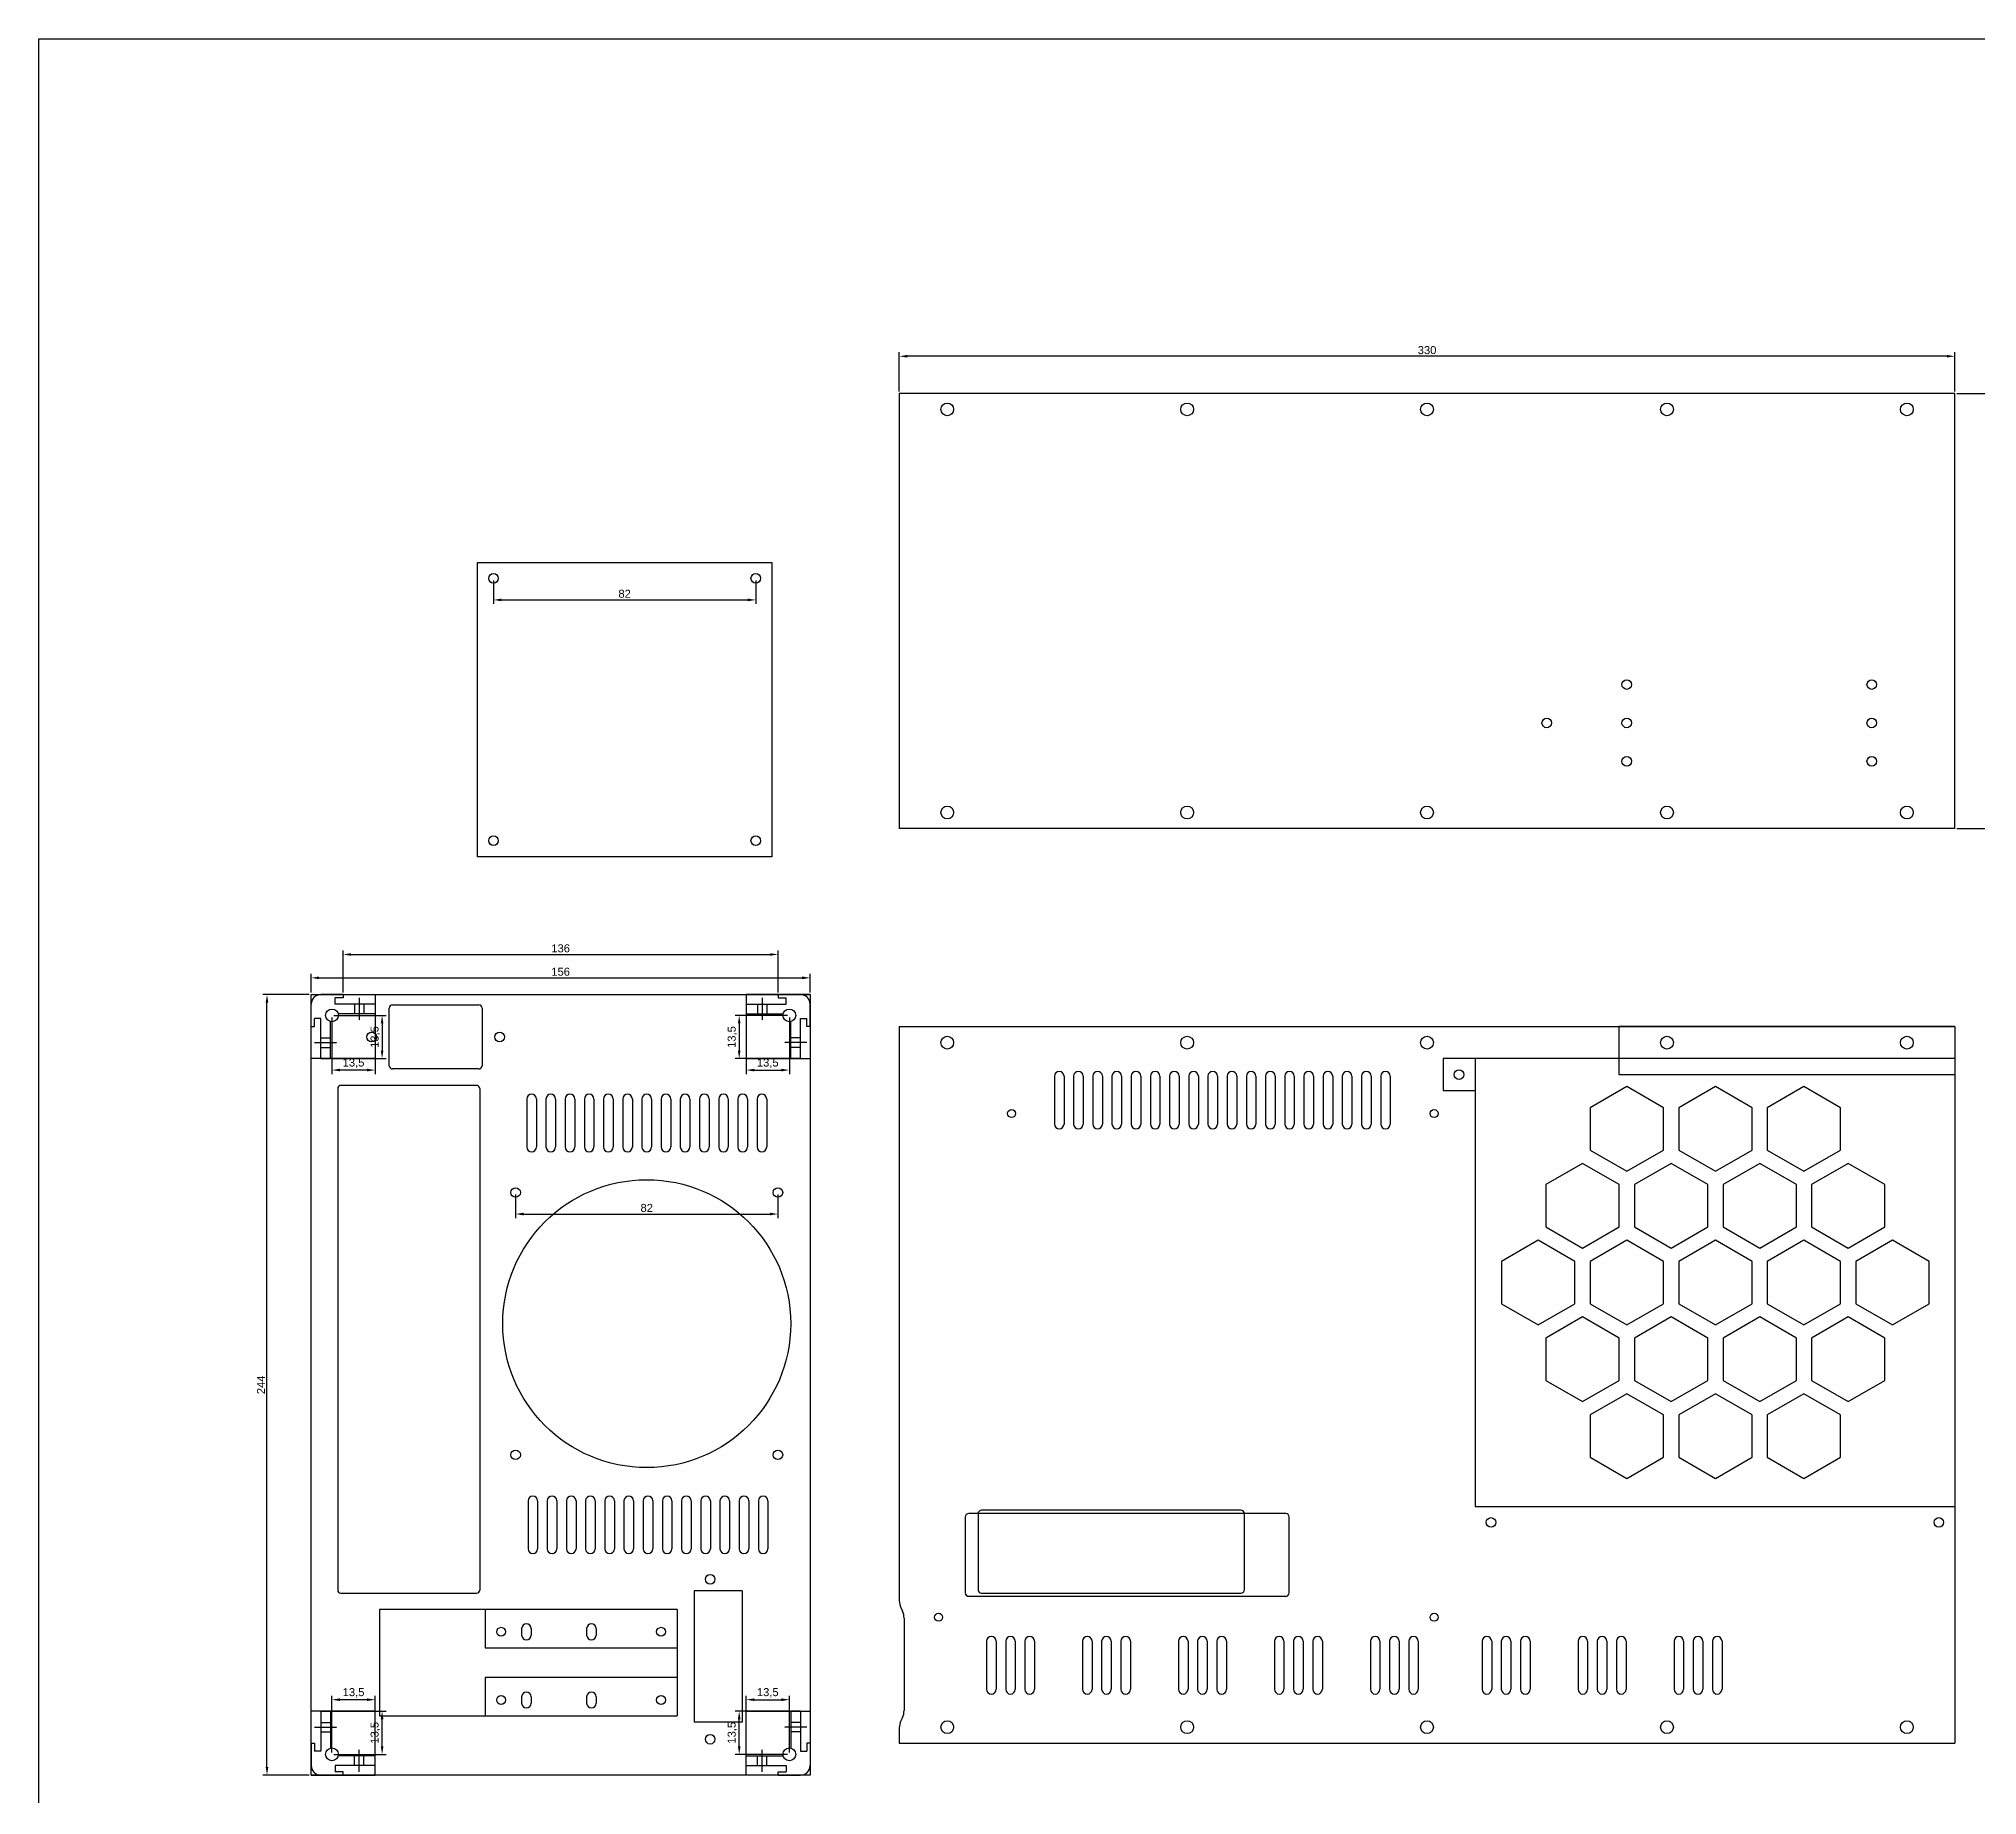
# Model space of a CAD drawing. Header units: millimetres. Extents: x 2208 to 3468, y 425 to 2580.
# Drawn here: x 2208 to 2814, y 2031 to 2580 of the extents above; entities that cross this region are included whole.
import ezdxf

# ---------------------------------------------------------------- set-up
doc = ezdxf.new("R2010")
doc.units = ezdxf.units.MM
doc.linetypes.add('DASH', pattern=[0.35, 0.25, -0.1])
doc.styles.get("Standard").update_dxf_attribs({"font": 'arial.ttf'})
doc.dimstyles.new('ISO-25', dxfattribs={"dimtxt": 2.5, "dimasz": 2.5, "dimexe": 1.25, "dimexo": 0.625, "dimtad": 1, "dimtxsty": 'Standard', "dimcen": 2.5, "dimadec": 0, "dimazin": 0, "dimtfac": 1, "dimtmove": 0, "dimatfit": 3, "dimfxl": 1, "dimarcsym": 0})

# ---------------------------------------------------------------- blocks, each defined once
blk = doc.blocks.new('*D93')
at = {"color": 0, "lineweight": -2, "transparency": 16777216}
for p, q in [((2292.5, 2281.59), (2278.07, 2281.59)), ((2279.32, 2040.09), (2279.32, 2279.09)), ((2292.5, 2037.59), (2278.07, 2037.59))]:
    blk.add_line(p, q, dxfattribs=at)
at = {"color": 0, "transparency": 16777216}
for points in [[(2278.91, 2279.09), (2279.74, 2279.09), (2279.32, 2281.59)], [(2278.91, 2040.09), (2279.74, 2040.09), (2279.32, 2037.59)]]:
    blk.add_solid(points, dxfattribs=at)
at = {"layer": 'Defpoints', "color": 0, "transparency": 16777216}
for p in [(2279.32, 2281.59), (2293.13, 2281.59), (2293.13, 2037.59)]:
    blk.add_point(p, dxfattribs=at)
at = {"color": 0, "transparency": 16777216, "insert": (2277.44, 2159.59), "char_height": 2.5, "attachment_point": 5, "rotation": 90}
blk.add_mtext('244', dxfattribs=at)
blk = doc.blocks.new('*D94')
at = {"color": 0, "lineweight": -2, "transparency": 16777216}
for p, q in [((2293.13, 2282.22), (2293.13, 2288.09)), ((2295.63, 2286.84), (2446.63, 2286.84)), ((2449.13, 2282.22), (2449.13, 2288.09))]:
    blk.add_line(p, q, dxfattribs=at)
at = {"color": 0, "transparency": 16777216}
for points in [[(2295.63, 2287.26), (2295.63, 2286.42), (2293.13, 2286.84)], [(2446.63, 2287.26), (2446.63, 2286.42), (2449.13, 2286.84)]]:
    blk.add_solid(points, dxfattribs=at)
at = {"layer": 'Defpoints', "color": 0, "transparency": 16777216}
for p in [(2449.13, 2286.84), (2293.13, 2281.59), (2449.13, 2281.59)]:
    blk.add_point(p, dxfattribs=at)
at = {"color": 0, "transparency": 16777216, "insert": (2371.13, 2288.74), "char_height": 2.5, "attachment_point": 5}
blk.add_mtext('156', dxfattribs=at)
blk = doc.blocks.new('*D75')
at = {"color": 0, "lineweight": -2, "transparency": 16777216}
for p, q in [((2807.62, 2469.53), (2822.16, 2469.53)), ((2820.91, 2336.03), (2820.91, 2467.03)), ((2807.62, 2333.53), (2822.16, 2333.53))]:
    blk.add_line(p, q, dxfattribs=at)
at = {"color": 0, "transparency": 16777216}
for points in [[(2820.5, 2467.03), (2821.33, 2467.03), (2820.91, 2469.53)], [(2820.5, 2336.03), (2821.33, 2336.03), (2820.91, 2333.53)]]:
    blk.add_solid(points, dxfattribs=at)
at = {"layer": 'Defpoints', "color": 0, "transparency": 16777216}
for p in [(2806.99, 2469.53), (2820.91, 2469.53), (2806.99, 2333.53)]:
    blk.add_point(p, dxfattribs=at)
at = {"color": 0, "transparency": 16777216, "insert": (2819.01, 2401.53), "char_height": 2.5, "attachment_point": 5, "rotation": 90}
blk.add_mtext('136', dxfattribs=at)
blk = doc.blocks.new('*D78')
at = {"color": 0, "lineweight": -2, "transparency": 16777216}
for p, q in [((2476.99, 2470.15), (2476.99, 2482.4)), ((2804.49, 2481.15), (2479.49, 2481.15)), ((2806.99, 2470.15), (2806.99, 2482.4))]:
    blk.add_line(p, q, dxfattribs=at)
at = {"color": 0, "transparency": 16777216}
for points in [[(2479.49, 2481.57), (2479.49, 2480.74), (2476.99, 2481.15)], [(2804.49, 2481.57), (2804.49, 2480.74), (2806.99, 2481.15)]]:
    blk.add_solid(points, dxfattribs=at)
at = {"layer": 'Defpoints', "color": 0, "transparency": 16777216}
for p in [(2476.99, 2481.15), (2476.99, 2469.53), (2806.99, 2469.53)]:
    blk.add_point(p, dxfattribs=at)
at = {"color": 0, "transparency": 16777216, "insert": (2641.99, 2483.06), "char_height": 2.5, "attachment_point": 5}
blk.add_mtext('330', dxfattribs=at)
blk = doc.blocks.new('*D70')
at = {"color": 0, "lineweight": -2, "transparency": 16777216}
for p, q in [((2350.13, 2411.09), (2350.13, 2403.74)), ((2432.13, 2411.09), (2432.13, 2403.74)), ((2352.63, 2404.99), (2429.63, 2404.99))]:
    blk.add_line(p, q, dxfattribs=at)
at = {"color": 0, "transparency": 16777216}
for points in [[(2352.63, 2405.4), (2352.63, 2404.57), (2350.13, 2404.99)], [(2429.63, 2405.4), (2429.63, 2404.57), (2432.13, 2404.99)]]:
    blk.add_solid(points, dxfattribs=at)
at = {"layer": 'Defpoints', "color": 0, "transparency": 16777216}
for p in [(2350.13, 2411.71), (2432.13, 2411.71), (2432.13, 2404.99)]:
    blk.add_point(p, dxfattribs=at)
at = {"color": 0, "transparency": 16777216, "insert": (2391.13, 2406.89), "char_height": 2.5, "attachment_point": 5}
blk.add_mtext('82', dxfattribs=at)
blk = doc.blocks.new('*D83')
at = {"color": 0, "lineweight": -2, "transparency": 16777216}
for p, q in [((2429.13, 2274.97), (2429.13, 2256.76)), ((2442.63, 2274.47), (2442.63, 2256.76)), ((2431.63, 2258.01), (2440.13, 2258.01))]:
    blk.add_line(p, q, dxfattribs=at)
at = {"color": 0, "transparency": 16777216}
for points in [[(2431.63, 2258.42), (2431.63, 2257.59), (2429.13, 2258.01)], [(2440.13, 2258.42), (2440.13, 2257.59), (2442.63, 2258.01)]]:
    blk.add_solid(points, dxfattribs=at)
at = {"layer": 'Defpoints', "color": 0, "transparency": 16777216}
for p in [(2429.13, 2275.59), (2442.63, 2275.09), (2442.63, 2258.01)]:
    blk.add_point(p, dxfattribs=at)
at = {"color": 0, "transparency": 16777216, "insert": (2435.88, 2260.13), "char_height": 2.5, "attachment_point": 5}
blk.add_mtext('13,5', dxfattribs=at)
blk = doc.blocks.new('*D84')
at = {"color": 0, "lineweight": -2, "transparency": 16777216}
for p, q in [((2442, 2275.09), (2425.7, 2275.09)), ((2426.95, 2272.59), (2426.95, 2264.09)), ((2442.5, 2261.59), (2425.7, 2261.59))]:
    blk.add_line(p, q, dxfattribs=at)
at = {"color": 0, "transparency": 16777216}
for points in [[(2426.53, 2272.59), (2427.36, 2272.59), (2426.95, 2275.09)], [(2426.53, 2264.09), (2427.36, 2264.09), (2426.95, 2261.59)]]:
    blk.add_solid(points, dxfattribs=at)
at = {"layer": 'Defpoints', "color": 0, "transparency": 16777216}
for p in [(2442.63, 2275.09), (2426.95, 2261.59), (2443.13, 2261.59)]:
    blk.add_point(p, dxfattribs=at)
at = {"color": 0, "transparency": 16777216, "insert": (2424.82, 2268.34), "char_height": 2.5, "attachment_point": 5, "rotation": 90}
blk.add_mtext('13,5', dxfattribs=at)
blk = doc.blocks.new('*D85')
at = {"color": 0, "lineweight": -2, "transparency": 16777216}
for p, q in [((2299.63, 2274.47), (2299.63, 2256.76)), ((2313.13, 2274.97), (2313.13, 2256.76)), ((2310.63, 2258.01), (2302.13, 2258.01))]:
    blk.add_line(p, q, dxfattribs=at)
at = {"color": 0, "transparency": 16777216}
for points in [[(2302.13, 2258.42), (2302.13, 2257.59), (2299.63, 2258.01)], [(2310.63, 2258.42), (2310.63, 2257.59), (2313.13, 2258.01)]]:
    blk.add_solid(points, dxfattribs=at)
at = {"layer": 'Defpoints', "color": 0, "transparency": 16777216}
for p in [(2299.63, 2275.09), (2313.13, 2275.59), (2299.63, 2258.01)]:
    blk.add_point(p, dxfattribs=at)
at = {"color": 0, "transparency": 16777216, "insert": (2306.38, 2260.13), "char_height": 2.5, "attachment_point": 5}
blk.add_mtext('13,5', dxfattribs=at)
blk = doc.blocks.new('*D86')
at = {"color": 0, "lineweight": -2, "transparency": 16777216}
for p, q in [((2300.25, 2275.09), (2316.55, 2275.09)), ((2315.3, 2272.59), (2315.3, 2264.09)), ((2299.75, 2261.59), (2316.55, 2261.59))]:
    blk.add_line(p, q, dxfattribs=at)
at = {"color": 0, "transparency": 16777216}
for points in [[(2314.89, 2272.59), (2315.72, 2272.59), (2315.3, 2275.09)], [(2314.89, 2264.09), (2315.72, 2264.09), (2315.3, 2261.59)]]:
    blk.add_solid(points, dxfattribs=at)
at = {"layer": 'Defpoints', "color": 0, "transparency": 16777216}
for p in [(2299.63, 2275.09), (2299.13, 2261.59), (2315.3, 2261.59)]:
    blk.add_point(p, dxfattribs=at)
at = {"color": 0, "transparency": 16777216, "insert": (2313.18, 2268.34), "char_height": 2.5, "attachment_point": 5, "rotation": 90}
blk.add_mtext('13,5', dxfattribs=at)
blk = doc.blocks.new('*D87')
at = {"color": 0, "lineweight": -2, "transparency": 16777216}
for p, q in [((2429.13, 2044.22), (2429.13, 2062.43)), ((2431.63, 2061.18), (2440.13, 2061.18)), ((2442.63, 2044.72), (2442.63, 2062.43))]:
    blk.add_line(p, q, dxfattribs=at)
at = {"color": 0, "transparency": 16777216}
for points in [[(2431.63, 2061.6), (2431.63, 2060.76), (2429.13, 2061.18)], [(2440.13, 2061.6), (2440.13, 2060.76), (2442.63, 2061.18)]]:
    blk.add_solid(points, dxfattribs=at)
at = {"layer": 'Defpoints', "color": 0, "transparency": 16777216}
for p in [(2442.63, 2061.18), (2429.13, 2043.59), (2442.63, 2044.09)]:
    blk.add_point(p, dxfattribs=at)
at = {"color": 0, "transparency": 16777216, "insert": (2435.88, 2063.31), "char_height": 2.5, "attachment_point": 5}
blk.add_mtext('13,5', dxfattribs=at)
blk = doc.blocks.new('*D88')
at = {"color": 0, "lineweight": -2, "transparency": 16777216}
for p, q in [((2442.5, 2057.59), (2425.7, 2057.59)), ((2426.95, 2046.59), (2426.95, 2055.09)), ((2442, 2044.09), (2425.7, 2044.09))]:
    blk.add_line(p, q, dxfattribs=at)
at = {"color": 0, "transparency": 16777216}
for points in [[(2426.53, 2055.09), (2427.36, 2055.09), (2426.95, 2057.59)], [(2426.53, 2046.59), (2427.36, 2046.59), (2426.95, 2044.09)]]:
    blk.add_solid(points, dxfattribs=at)
at = {"layer": 'Defpoints', "color": 0, "transparency": 16777216}
for p in [(2426.95, 2057.59), (2443.13, 2057.59), (2442.63, 2044.09)]:
    blk.add_point(p, dxfattribs=at)
at = {"color": 0, "transparency": 16777216, "insert": (2424.82, 2050.84), "char_height": 2.5, "attachment_point": 5, "rotation": 90}
blk.add_mtext('13,5', dxfattribs=at)
blk = doc.blocks.new('*D89')
at = {"color": 0, "lineweight": -2, "transparency": 16777216}
for p, q in [((2299.63, 2044.72), (2299.63, 2062.43)), ((2310.63, 2061.18), (2302.13, 2061.18)), ((2313.13, 2044.22), (2313.13, 2062.43))]:
    blk.add_line(p, q, dxfattribs=at)
at = {"color": 0, "transparency": 16777216}
for points in [[(2302.13, 2061.6), (2302.13, 2060.76), (2299.63, 2061.18)], [(2310.63, 2061.6), (2310.63, 2060.76), (2313.13, 2061.18)]]:
    blk.add_solid(points, dxfattribs=at)
at = {"layer": 'Defpoints', "color": 0, "transparency": 16777216}
for p in [(2299.63, 2061.18), (2299.63, 2044.09), (2313.13, 2043.59)]:
    blk.add_point(p, dxfattribs=at)
at = {"color": 0, "transparency": 16777216, "insert": (2306.38, 2063.31), "char_height": 2.5, "attachment_point": 5}
blk.add_mtext('13,5', dxfattribs=at)
blk = doc.blocks.new('*D90')
at = {"color": 0, "lineweight": -2, "transparency": 16777216}
for p, q in [((2299.75, 2057.59), (2316.55, 2057.59)), ((2315.3, 2046.59), (2315.3, 2055.09)), ((2300.25, 2044.09), (2316.55, 2044.09))]:
    blk.add_line(p, q, dxfattribs=at)
at = {"color": 0, "transparency": 16777216}
for points in [[(2314.89, 2055.09), (2315.72, 2055.09), (2315.3, 2057.59)], [(2314.89, 2046.59), (2315.72, 2046.59), (2315.3, 2044.09)]]:
    blk.add_solid(points, dxfattribs=at)
at = {"layer": 'Defpoints', "color": 0, "transparency": 16777216}
for p in [(2299.13, 2057.59), (2315.3, 2057.59), (2299.63, 2044.09)]:
    blk.add_point(p, dxfattribs=at)
at = {"color": 0, "transparency": 16777216, "insert": (2313.18, 2050.84), "char_height": 2.5, "attachment_point": 5, "rotation": 90}
blk.add_mtext('13,5', dxfattribs=at)
blk = doc.blocks.new('*D91')
at = {"color": 0, "lineweight": -2, "transparency": 16777216}
for p, q in [((2357.04, 2219.1), (2357.04, 2211.75)), ((2439.04, 2219.1), (2439.04, 2211.75)), ((2359.54, 2213), (2436.54, 2213))]:
    blk.add_line(p, q, dxfattribs=at)
at = {"color": 0, "transparency": 16777216}
for points in [[(2359.54, 2213.42), (2359.54, 2212.59), (2357.04, 2213)], [(2436.54, 2213.42), (2436.54, 2212.59), (2439.04, 2213)]]:
    blk.add_solid(points, dxfattribs=at)
at = {"layer": 'Defpoints', "color": 0, "transparency": 16777216}
for p in [(2357.04, 2219.73), (2439.04, 2219.73), (2439.04, 2213)]:
    blk.add_point(p, dxfattribs=at)
at = {"color": 0, "transparency": 16777216, "insert": (2398.04, 2214.9), "char_height": 2.5, "attachment_point": 5}
blk.add_mtext('82', dxfattribs=at)
blk = doc.blocks.new('*D92')
at = {"color": 0, "lineweight": -2, "transparency": 16777216}
for p, q in [((2303.13, 2282.22), (2303.13, 2295.4)), ((2305.63, 2294.15), (2436.63, 2294.15)), ((2439.13, 2282.22), (2439.13, 2295.4))]:
    blk.add_line(p, q, dxfattribs=at)
at = {"color": 0, "transparency": 16777216}
for points in [[(2305.63, 2294.56), (2305.63, 2293.73), (2303.13, 2294.15)], [(2436.63, 2294.56), (2436.63, 2293.73), (2439.13, 2294.15)]]:
    blk.add_solid(points, dxfattribs=at)
at = {"layer": 'Defpoints', "color": 0, "transparency": 16777216}
for p in [(2439.13, 2294.15), (2303.13, 2281.59), (2439.13, 2281.59)]:
    blk.add_point(p, dxfattribs=at)
at = {"color": 0, "transparency": 16777216, "insert": (2371.13, 2296.05), "char_height": 2.5, "attachment_point": 5}
blk.add_mtext('136', dxfattribs=at)

msp = doc.modelspace()

# ---------------------------------------------------------------- linework, layer by layer
for p, q in [((2806.99, 2469.53), (2476.99, 2469.53)), ((2476.99, 2469.53), (2476.99, 2333.53)), ((2806.99, 2333.53), (2806.99, 2469.53)), ((2345.125, 2416.713), (2437.125, 2416.713)), ((2345.125, 2324.713), (2345.125, 2416.713)), ((2437.125, 2416.713), (2437.125, 2324.713)), ((2806.99, 2333.53), (2476.99, 2333.53)), ((2437.125, 2324.713), (2345.125, 2324.713)), ((2293.126, 2037.593), (2293.126, 2281.593)), ((2293.126, 2281.593), (2449.126, 2281.593)), ((2293.126, 2281.593), (2313.126, 2281.593)), ((2303.126, 2281.593), (2296.126, 2281.593)), ((2303.126, 2280.593), (2300.626, 2280.593)), ((2300.626, 2278.593), (2300.626, 2280.593)), ((2303.126, 2281.593), (2303.126, 2280.593)), ((2313.126, 2281.593), (2313.126, 2261.593)), ((2449.126, 2281.593), (2429.126, 2281.593)), ((2429.126, 2281.593), (2429.126, 2261.593)), ((2439.126, 2281.593), (2446.126, 2281.593)), ((2439.126, 2281.593), (2439.126, 2280.593)), ((2439.126, 2280.593), (2441.626, 2280.593)), ((2441.626, 2278.593), (2441.626, 2280.593)), ((2449.126, 2281.593), (2449.126, 2037.593)), ((2293.126, 2271.593), (2293.126, 2278.593)), ((2294.126, 2271.593), (2294.126, 2274.093)), ((2296.126, 2274.093), (2294.126, 2274.093)), ((2296.126, 2261.593), (2296.126, 2274.093)), ((2299.126, 2261.593), (2299.126, 2273.156)), ((2313.126, 2278.593), (2300.626, 2278.593)), ((2313.126, 2275.593), (2301.562, 2275.593)), ((2306.626, 2278.593), (2306.626, 2275.593)), ((2309.626, 2278.593), (2309.626, 2275.593)), ((2313.126, 2278.593), (2313.126, 2275.593)), ((2317.538, 2259.364), (2317.538, 2277.364)), ((2318.538, 2278.364), (2345.538, 2278.364)), ((2346.538, 2277.364), (2346.538, 2259.364)), ((2429.126, 2278.593), (2429.126, 2275.593)), ((2429.126, 2278.593), (2441.626, 2278.593)), ((2429.126, 2275.593), (2440.689, 2275.593)), ((2432.626, 2278.593), (2432.626, 2275.593)), ((2435.626, 2278.593), (2435.626, 2275.593)), ((2443.126, 2261.593), (2443.126, 2273.156)), ((2446.126, 2261.593), (2446.126, 2274.093)), ((2446.126, 2274.093), (2448.126, 2274.093)), ((2448.126, 2271.593), (2448.126, 2274.093)), ((2449.126, 2271.593), (2449.126, 2278.593)), ((2293.126, 2271.593), (2294.126, 2271.593)), ((2296.126, 2268.093), (2299.126, 2268.093)), ((2446.126, 2268.093), (2443.126, 2268.093)), ((2449.126, 2271.593), (2448.126, 2271.593)), ((2476.99, 2271.593), (2806.99, 2271.593)), ((2476.99, 2271.593), (2476.99, 2092.107)), ((2806.99, 2271.593), (2701.99, 2271.593)), ((2701.99, 2271.593), (2701.99, 2256.593)), ((2806.99, 2271.593), (2806.99, 2047.593)), ((2313.126, 2261.593), (2293.126, 2261.593)), ((2296.126, 2265.093), (2299.126, 2265.093)), ((2296.126, 2261.593), (2299.126, 2261.593)), ((2429.126, 2261.593), (2449.126, 2261.593)), ((2446.126, 2265.093), (2443.126, 2265.093)), ((2446.126, 2261.593), (2443.126, 2261.593)), ((2656.99, 2261.593), (2646.99, 2261.593)), ((2646.99, 2261.593), (2646.99, 2251.593)), ((2806.99, 2261.593), (2656.99, 2261.593)), ((2656.99, 2261.593), (2656.99, 2121.593)), ((2345.538, 2258.364), (2318.538, 2258.364)), ((2525.49, 2256.109), (2525.49, 2241.109)), ((2528.49, 2256.109), (2528.49, 2241.109)), ((2531.49, 2256.109), (2531.49, 2241.109)), ((2534.49, 2256.109), (2534.49, 2241.109)), ((2537.49, 2256.109), (2537.49, 2241.109)), ((2540.49, 2256.109), (2540.49, 2241.109)), ((2543.49, 2256.109), (2543.49, 2241.109)), ((2546.49, 2256.109), (2546.49, 2241.109)), ((2549.49, 2256.109), (2549.49, 2241.109)), ((2552.49, 2256.109), (2552.49, 2241.109)), ((2555.49, 2256.109), (2555.49, 2241.109)), ((2558.49, 2256.109), (2558.49, 2241.109)), ((2561.49, 2256.109), (2561.49, 2241.109)), ((2564.49, 2256.109), (2564.49, 2241.109)), ((2567.49, 2256.109), (2567.49, 2241.109)), ((2570.49, 2256.109), (2570.49, 2241.109)), ((2573.49, 2256.109), (2573.49, 2241.109)), ((2576.49, 2256.109), (2576.49, 2241.109)), ((2579.49, 2256.109), (2579.49, 2241.109)), ((2582.49, 2256.109), (2582.49, 2241.109)), ((2585.49, 2256.109), (2585.49, 2241.109)), ((2588.49, 2256.109), (2588.49, 2241.109)), ((2591.49, 2256.109), (2591.49, 2241.109)), ((2594.49, 2256.109), (2594.49, 2241.109)), ((2597.49, 2256.109), (2597.49, 2241.109)), ((2600.49, 2256.109), (2600.49, 2241.109)), ((2603.49, 2256.109), (2603.49, 2241.109)), ((2606.49, 2256.109), (2606.49, 2241.109)), ((2609.49, 2256.109), (2609.49, 2241.109)), ((2612.49, 2256.109), (2612.49, 2241.109)), ((2615.49, 2256.109), (2615.49, 2241.109)), ((2618.49, 2256.109), (2618.49, 2241.109)), ((2621.49, 2256.109), (2621.49, 2241.109)), ((2624.49, 2256.109), (2624.49, 2241.109)), ((2627.49, 2256.109), (2627.49, 2241.109)), ((2630.49, 2256.109), (2630.49, 2241.109)), ((2701.99, 2256.593), (2806.99, 2256.593)), ((2301.418, 2252.213), (2301.418, 2095.463)), ((2345.868, 2252.213), (2345.868, 2095.463)), ((2360.538, 2248.963), (2360.538, 2233.963)), ((2363.538, 2248.963), (2363.538, 2233.963)), ((2366.538, 2248.963), (2366.538, 2233.963)), ((2369.538, 2248.963), (2369.538, 2233.963)), ((2372.538, 2248.963), (2372.538, 2233.963)), ((2375.538, 2248.963), (2375.538, 2233.963)), ((2378.538, 2248.963), (2378.538, 2233.963)), ((2381.538, 2248.963), (2381.538, 2233.963)), ((2384.538, 2248.963), (2384.538, 2233.963)), ((2387.538, 2248.963), (2387.538, 2233.963)), ((2390.538, 2248.963), (2390.538, 2233.963)), ((2393.538, 2248.963), (2393.538, 2233.963)), ((2396.538, 2248.963), (2396.538, 2233.963)), ((2399.538, 2248.963), (2399.538, 2233.963)), ((2402.538, 2248.963), (2402.538, 2233.963)), ((2405.538, 2248.963), (2405.538, 2233.963)), ((2408.538, 2248.963), (2408.538, 2233.963)), ((2411.538, 2248.963), (2411.538, 2233.963)), ((2414.538, 2248.963), (2414.538, 2233.963)), ((2417.538, 2248.963), (2417.538, 2233.963)), ((2420.538, 2248.963), (2420.538, 2233.963)), ((2423.538, 2248.963), (2423.538, 2233.963)), ((2426.538, 2248.963), (2426.538, 2233.963)), ((2429.538, 2248.963), (2429.538, 2233.963)), ((2432.538, 2248.963), (2432.538, 2233.963)), ((2435.538, 2248.963), (2435.538, 2233.963)), ((2646.99, 2251.593), (2656.99, 2251.593)), ((2704.421, 2252.821), (2692.964, 2246.207)), ((2715.877, 2246.207), (2704.421, 2252.821)), ((2732.134, 2252.821), (2720.677, 2246.207)), ((2743.59, 2246.207), (2732.134, 2252.821)), ((2759.745, 2252.821), (2748.289, 2246.207)), ((2771.201, 2246.207), (2759.745, 2252.821)), ((2692.964, 2246.207), (2692.964, 2232.978)), ((2715.877, 2232.978), (2715.877, 2246.207)), ((2720.677, 2246.207), (2720.677, 2232.978)), ((2743.59, 2232.978), (2743.59, 2246.207)), ((2748.289, 2246.207), (2748.289, 2232.978)), ((2771.201, 2232.978), (2771.201, 2246.207)), ((2692.964, 2232.978), (2704.421, 2226.364)), ((2704.421, 2226.364), (2715.877, 2232.978)), ((2720.677, 2232.978), (2732.134, 2226.364)), ((2732.134, 2226.364), (2743.59, 2232.978)), ((2748.289, 2232.978), (2759.745, 2226.364)), ((2759.745, 2226.364), (2771.201, 2232.978)), ((2690.564, 2228.821), (2679.108, 2222.207)), ((2702.021, 2222.207), (2690.564, 2228.821)), ((2718.277, 2228.821), (2706.821, 2222.207)), ((2729.734, 2222.207), (2718.277, 2228.821)), ((2745.99, 2228.821), (2734.534, 2222.207)), ((2757.446, 2222.207), (2745.99, 2228.821)), ((2773.601, 2228.821), (2762.145, 2222.207)), ((2785.058, 2222.207), (2773.601, 2228.821)), ((2679.108, 2222.207), (2679.108, 2208.978)), ((2702.021, 2208.978), (2702.021, 2222.207)), ((2706.821, 2222.207), (2706.821, 2208.978)), ((2729.734, 2208.978), (2729.734, 2222.207)), ((2734.534, 2222.207), (2734.534, 2208.978)), ((2757.446, 2208.978), (2757.446, 2222.207)), ((2762.145, 2222.207), (2762.145, 2208.978)), ((2785.058, 2208.978), (2785.058, 2222.207)), ((2679.108, 2208.978), (2690.564, 2202.364)), ((2690.564, 2202.364), (2702.021, 2208.978)), ((2706.821, 2208.978), (2718.277, 2202.364)), ((2718.277, 2202.364), (2729.734, 2208.978)), ((2734.534, 2208.978), (2745.99, 2202.364)), ((2745.99, 2202.364), (2757.446, 2208.978)), ((2762.145, 2208.978), (2773.601, 2202.364)), ((2773.601, 2202.364), (2785.058, 2208.978)), ((2676.708, 2204.821), (2665.252, 2198.207)), ((2688.164, 2198.207), (2676.708, 2204.821)), ((2704.421, 2204.821), (2692.964, 2198.207)), ((2715.877, 2198.207), (2704.421, 2204.821)), ((2732.134, 2204.821), (2720.677, 2198.207)), ((2743.59, 2198.207), (2732.134, 2204.821)), ((2759.745, 2204.821), (2748.289, 2198.207)), ((2771.201, 2198.207), (2759.745, 2204.821)), ((2787.458, 2204.821), (2776.001, 2198.207)), ((2798.914, 2198.207), (2787.458, 2204.821)), ((2665.252, 2198.207), (2665.252, 2184.978)), ((2688.164, 2184.978), (2688.164, 2198.207)), ((2692.964, 2198.207), (2692.964, 2184.978)), ((2715.877, 2184.978), (2715.877, 2198.207)), ((2720.677, 2198.207), (2720.677, 2184.978)), ((2743.59, 2184.978), (2743.59, 2198.207)), ((2748.289, 2198.207), (2748.289, 2184.978)), ((2771.201, 2184.978), (2771.201, 2198.207)), ((2776.001, 2198.207), (2776.001, 2184.978)), ((2798.914, 2184.978), (2798.914, 2198.207)), ((2665.252, 2184.978), (2676.708, 2178.364)), ((2676.708, 2178.364), (2688.164, 2184.978)), ((2692.964, 2184.978), (2704.421, 2178.364)), ((2704.421, 2178.364), (2715.877, 2184.978)), ((2720.677, 2184.978), (2732.134, 2178.364)), ((2732.134, 2178.364), (2743.59, 2184.978)), ((2748.289, 2184.978), (2759.745, 2178.364)), ((2759.745, 2178.364), (2771.201, 2184.978)), ((2776.001, 2184.978), (2787.458, 2178.364)), ((2787.458, 2178.364), (2798.914, 2184.978)), ((2690.564, 2180.821), (2679.108, 2174.207)), ((2702.021, 2174.207), (2690.564, 2180.821)), ((2718.277, 2180.821), (2706.821, 2174.207)), ((2729.734, 2174.207), (2718.277, 2180.821)), ((2745.99, 2180.821), (2734.534, 2174.207)), ((2757.446, 2174.207), (2745.99, 2180.821)), ((2773.601, 2180.821), (2762.145, 2174.207)), ((2785.058, 2174.207), (2773.601, 2180.821)), ((2679.108, 2174.207), (2679.108, 2160.978)), ((2702.021, 2160.978), (2702.021, 2174.207)), ((2706.821, 2174.207), (2706.821, 2160.978)), ((2729.734, 2160.978), (2729.734, 2174.207)), ((2734.534, 2174.207), (2734.534, 2160.978)), ((2757.446, 2160.978), (2757.446, 2174.207)), ((2762.145, 2174.207), (2762.145, 2160.978)), ((2785.058, 2160.978), (2785.058, 2174.207)), ((2679.108, 2160.978), (2690.564, 2154.364)), ((2690.564, 2154.364), (2702.021, 2160.978)), ((2706.821, 2160.978), (2718.277, 2154.364)), ((2718.277, 2154.364), (2729.734, 2160.978)), ((2734.534, 2160.978), (2745.99, 2154.364)), ((2745.99, 2154.364), (2757.446, 2160.978)), ((2762.145, 2160.978), (2773.601, 2154.364)), ((2773.601, 2154.364), (2785.058, 2160.978)), ((2704.421, 2156.821), (2692.964, 2150.207)), ((2715.877, 2150.207), (2704.421, 2156.821)), ((2732.134, 2156.821), (2720.677, 2150.207)), ((2743.59, 2150.207), (2732.134, 2156.821)), ((2759.745, 2156.821), (2748.289, 2150.207)), ((2771.201, 2150.207), (2759.745, 2156.821)), ((2692.964, 2150.207), (2692.964, 2136.978)), ((2715.877, 2136.978), (2715.877, 2150.207)), ((2720.677, 2150.207), (2720.677, 2136.978)), ((2743.59, 2136.978), (2743.59, 2150.207)), ((2748.289, 2150.207), (2748.289, 2136.978)), ((2771.201, 2136.978), (2771.201, 2150.207)), ((2692.964, 2136.978), (2704.421, 2130.364)), ((2704.421, 2130.364), (2715.877, 2136.978)), ((2720.677, 2136.978), (2732.134, 2130.364)), ((2732.134, 2130.364), (2743.59, 2136.978)), ((2748.289, 2136.978), (2759.745, 2130.364)), ((2759.745, 2130.364), (2771.201, 2136.978)), ((2360.93, 2123.34), (2360.93, 2108.34)), ((2363.93, 2123.34), (2363.93, 2108.34)), ((2366.93, 2123.34), (2366.93, 2108.34)), ((2369.93, 2123.34), (2369.93, 2108.34)), ((2372.93, 2123.34), (2372.93, 2108.34)), ((2375.93, 2123.34), (2375.93, 2108.34)), ((2378.93, 2123.34), (2378.93, 2108.34)), ((2381.93, 2123.34), (2381.93, 2108.34)), ((2384.93, 2123.34), (2384.93, 2108.34)), ((2387.93, 2123.34), (2387.93, 2108.34)), ((2390.93, 2123.34), (2390.93, 2108.34)), ((2393.93, 2123.34), (2393.93, 2108.34)), ((2396.93, 2123.34), (2396.93, 2108.34)), ((2399.93, 2123.34), (2399.93, 2108.34)), ((2402.93, 2123.34), (2402.93, 2108.34)), ((2405.93, 2123.34), (2405.93, 2108.34)), ((2408.93, 2123.34), (2408.93, 2108.34)), ((2411.93, 2123.34), (2411.93, 2108.34)), ((2414.93, 2123.34), (2414.93, 2108.34)), ((2417.93, 2123.34), (2417.93, 2108.34)), ((2420.93, 2123.34), (2420.93, 2108.34)), ((2423.93, 2123.34), (2423.93, 2108.34)), ((2426.93, 2123.34), (2426.93, 2108.34)), ((2429.93, 2123.34), (2429.93, 2108.34)), ((2432.93, 2123.34), (2432.93, 2108.34)), ((2435.93, 2123.34), (2435.93, 2108.34)), ((2656.99, 2121.593), (2806.99, 2121.593)), ((2497.605, 2118.262), (2497.605, 2094.623)), ((2597.789, 2119.388), (2498.731, 2119.388)), ((2501.605, 2119.262), (2501.605, 2095.623)), ((2583.789, 2120.388), (2502.731, 2120.388)), ((2584.915, 2095.623), (2584.915, 2119.262)), ((2598.915, 2094.623), (2598.915, 2118.262)), ((2412.878, 2095.203), (2412.878, 2054.203)), ((2427.878, 2095.203), (2427.878, 2054.203)), ((2498.731, 2093.497), (2597.789, 2093.497)), ((2502.731, 2094.497), (2583.789, 2094.497)), ((2347.528, 2089.403), (2347.528, 2077.403)), ((2477.477, 2089.956), (2478.004, 2088.85)), ((2478.49, 2086.698), (2478.49, 2057.787)), ((2358.936, 2083.403), (2358.936, 2081.403)), ((2361.936, 2083.403), (2361.936, 2081.403)), ((2379.256, 2083.403), (2379.256, 2081.403)), ((2382.256, 2083.403), (2382.256, 2081.403)), ((2504.26, 2079.443), (2504.26, 2064.443)), ((2507.26, 2079.443), (2507.26, 2064.443)), ((2510.26, 2079.443), (2510.26, 2064.443)), ((2513.26, 2079.443), (2513.26, 2064.443)), ((2516.26, 2079.443), (2516.26, 2064.443)), ((2519.26, 2079.443), (2519.26, 2064.443)), ((2534.26, 2079.443), (2534.26, 2064.443)), ((2537.26, 2079.443), (2537.26, 2064.443)), ((2540.26, 2079.443), (2540.26, 2064.443)), ((2543.26, 2079.443), (2543.26, 2064.443)), ((2546.26, 2079.443), (2546.26, 2064.443)), ((2549.26, 2079.443), (2549.26, 2064.443)), ((2564.26, 2079.443), (2564.26, 2064.443)), ((2567.26, 2079.443), (2567.26, 2064.443)), ((2570.26, 2079.443), (2570.26, 2064.443)), ((2573.26, 2079.443), (2573.26, 2064.443)), ((2576.26, 2079.443), (2576.26, 2064.443)), ((2579.26, 2079.443), (2579.26, 2064.443)), ((2594.26, 2079.443), (2594.26, 2064.443)), ((2597.26, 2079.443), (2597.26, 2064.443)), ((2600.26, 2079.443), (2600.26, 2064.443)), ((2603.26, 2079.443), (2603.26, 2064.443)), ((2606.26, 2079.443), (2606.26, 2064.443)), ((2609.26, 2079.443), (2609.26, 2064.443)), ((2624.26, 2079.443), (2624.26, 2064.443)), ((2627.26, 2079.443), (2627.26, 2064.443)), ((2630.26, 2079.443), (2630.26, 2064.443)), ((2633.26, 2079.443), (2633.26, 2064.443)), ((2636.26, 2079.443), (2636.26, 2064.443)), ((2639.26, 2079.443), (2639.26, 2064.443)), ((2659.2, 2079.443), (2659.2, 2064.443)), ((2662.2, 2079.443), (2662.2, 2064.443)), ((2665.2, 2079.443), (2665.2, 2064.443)), ((2668.2, 2079.443), (2668.2, 2064.443)), ((2671.2, 2079.443), (2671.2, 2064.443)), ((2674.2, 2079.443), (2674.2, 2064.443)), ((2689.2, 2079.443), (2689.2, 2064.443)), ((2692.2, 2079.443), (2692.2, 2064.443)), ((2695.2, 2079.443), (2695.2, 2064.443)), ((2698.2, 2079.443), (2698.2, 2064.443)), ((2701.2, 2079.443), (2701.2, 2064.443)), ((2704.2, 2079.443), (2704.2, 2064.443)), ((2719.2, 2079.443), (2719.2, 2064.443)), ((2722.2, 2079.443), (2722.2, 2064.443)), ((2725.2, 2079.443), (2725.2, 2064.443)), ((2728.2, 2079.443), (2728.2, 2064.443)), ((2731.2, 2079.443), (2731.2, 2064.443)), ((2734.2, 2079.443), (2734.2, 2064.443)), ((2347.528, 2068.083), (2347.528, 2056.083)), ((2358.936, 2062.083), (2358.936, 2060.083)), ((2361.936, 2062.083), (2361.936, 2060.083)), ((2379.256, 2062.083), (2379.256, 2060.083)), ((2382.256, 2062.083), (2382.256, 2060.083)), ((2313.126, 2057.593), (2293.126, 2057.593)), ((2296.126, 2057.593), (2299.126, 2057.593)), ((2296.126, 2057.593), (2296.126, 2045.093)), ((2299.126, 2057.593), (2299.126, 2046.029)), ((2313.126, 2037.593), (2313.126, 2057.593)), ((2429.126, 2037.593), (2429.126, 2057.593)), ((2429.126, 2057.593), (2449.126, 2057.593)), ((2443.126, 2057.593), (2443.126, 2046.029)), ((2446.126, 2057.593), (2443.126, 2057.593)), ((2446.126, 2057.593), (2446.126, 2045.093)), ((2478.004, 2055.636), (2477.477, 2054.53)), ((2296.126, 2054.093), (2299.126, 2054.093)), ((2296.126, 2051.093), (2299.126, 2051.093)), ((2446.126, 2054.093), (2443.126, 2054.093)), ((2446.126, 2051.093), (2443.126, 2051.093)), ((2476.99, 2052.378), (2476.99, 2047.593)), ((2293.126, 2047.593), (2293.126, 2040.593)), ((2293.126, 2047.593), (2294.126, 2047.593)), ((2294.126, 2047.593), (2294.126, 2045.093)), ((2296.126, 2045.093), (2294.126, 2045.093)), ((2313.126, 2043.593), (2301.562, 2043.593)), ((2306.626, 2040.593), (2306.626, 2043.593)), ((2309.626, 2040.593), (2309.626, 2043.593)), ((2313.126, 2040.593), (2313.126, 2043.593)), ((2429.126, 2043.593), (2440.689, 2043.593)), ((2429.126, 2040.593), (2429.126, 2043.593)), ((2432.626, 2040.593), (2432.626, 2043.593)), ((2435.626, 2040.593), (2435.626, 2043.593)), ((2446.126, 2045.093), (2448.126, 2045.093)), ((2448.126, 2047.593), (2448.126, 2045.093)), ((2449.126, 2047.593), (2448.126, 2047.593)), ((2449.126, 2047.593), (2449.126, 2040.593)), ((2476.99, 2047.593), (2806.99, 2047.593)), ((2449.126, 2037.593), (2293.126, 2037.593)), ((2293.126, 2037.593), (2313.126, 2037.593)), ((2303.126, 2037.593), (2296.126, 2037.593)), ((2313.126, 2040.593), (2300.626, 2040.593)), ((2300.626, 2040.593), (2300.626, 2038.593)), ((2303.126, 2038.593), (2300.626, 2038.593)), ((2303.126, 2037.593), (2303.126, 2038.593)), ((2429.126, 2040.593), (2441.626, 2040.593)), ((2449.126, 2037.593), (2429.126, 2037.593)), ((2439.126, 2038.593), (2441.626, 2038.593)), ((2439.126, 2037.593), (2439.126, 2038.593)), ((2439.126, 2037.593), (2446.126, 2037.593)), ((2441.626, 2040.593), (2441.626, 2038.593))]:
    msp.add_line(p, q)
at = {"linetype": 'DASH'}
for p, q in [((2308.126, 2280.593), (2308.126, 2273.593)), ((2434.126, 2280.593), (2434.126, 2273.593)), ((2294.126, 2266.593), (2301.126, 2266.593)), ((2448.126, 2266.593), (2441.126, 2266.593)), ((2294.126, 2052.593), (2301.126, 2052.593)), ((2448.126, 2052.593), (2441.126, 2052.593)), ((2308.126, 2038.593), (2308.126, 2045.593)), ((2434.126, 2038.593), (2434.126, 2045.593))]:
    msp.add_line(p, q, dxfattribs=at)
at = {"lineweight": -3}
for p, q in [((2344.868, 2253.213), (2302.418, 2253.213)), ((2302.418, 2094.463), (2344.868, 2094.463)), ((2427.878, 2095.203), (2412.878, 2095.203)), ((2347.528, 2089.403), (2314.532, 2089.403)), ((2314.532, 2089.403), (2314.532, 2056.083)), ((2407.528, 2089.403), (2347.528, 2089.403)), ((2407.528, 2089.403), (2407.528, 2056.083)), ((2347.528, 2077.403), (2407.528, 2077.403)), ((2407.528, 2068.083), (2347.528, 2068.083)), ((2314.532, 2056.083), (2347.528, 2056.083)), ((2347.528, 2056.083), (2407.528, 2056.083)), ((2427.878, 2054.203), (2412.878, 2054.203))]:
    msp.add_line(p, q, dxfattribs=at)
msp.add_lwpolyline([(2207.972, 2580.405), (3468.29, 2580.405), (3468.29, 424.76), (2207.972, 424.76)], close=True)
for centre, radius in [((2491.99, 2464.53), 2), ((2566.99, 2464.53), 2), ((2641.99, 2464.53), 2), ((2716.99, 2464.53), 2), ((2791.99, 2464.53), 2), ((2350.125, 2411.713), 1.5), ((2432.125, 2411.713), 1.5), ((2704.417, 2378.53), 1.5), ((2781.017, 2378.53), 1.5), ((2679.417, 2366.53), 1.5), ((2704.417, 2366.53), 1.5), ((2781.017, 2366.53), 1.5), ((2704.417, 2354.53), 1.5), ((2781.017, 2354.53), 1.5), ((2491.99, 2338.53), 2), ((2566.99, 2338.53), 2), ((2641.99, 2338.53), 2), ((2716.99, 2338.53), 2), ((2791.99, 2338.53), 2), ((2350.125, 2329.713), 1.5), ((2432.125, 2329.713), 1.5), ((2299.626, 2275.093), 2), ((2442.626, 2275.093), 2), ((2312.038, 2268.364), 1.5), ((2352.038, 2268.364), 1.5), ((2491.99, 2266.593), 2), ((2566.99, 2266.593), 2), ((2641.99, 2266.593), 2), ((2716.99, 2266.593), 2), ((2791.99, 2266.593), 2), ((2651.99, 2256.593), 1.5), ((2512.12, 2244.423), 1.25), ((2644.2, 2244.423), 1.25), ((2398.038, 2178.729), 45), ((2357.038, 2219.729), 1.5), ((2439.038, 2219.729), 1.5), ((2357.038, 2137.729), 1.5), ((2439.038, 2137.729), 1.5), ((2661.99, 2116.593), 1.5), ((2801.99, 2116.593), 1.5), ((2417.878, 2098.811), 1.5), ((2489.26, 2086.943), 1.25), ((2644.2, 2086.943), 1.25), ((2352.528, 2082.403), 1.4), ((2402.528, 2082.403), 1.4), ((2352.528, 2061.083), 1.4), ((2402.528, 2061.083), 1.4), ((2491.99, 2052.593), 2), ((2566.99, 2052.593), 2), ((2641.99, 2052.593), 2), ((2716.99, 2052.593), 2), ((2791.99, 2052.593), 2), ((2417.878, 2048.811), 1.5), ((2299.626, 2044.093), 2), ((2442.626, 2044.093), 2)]:
    msp.add_circle(centre, radius)
for centre, radius, start, end in [((2296.126, 2278.593), 3, 90, 180), ((2446.126, 2278.593), 3, 0, 90), ((2318.538, 2277.364), 1, 90, 180), ((2345.538, 2277.364), 1, 0, 90), ((2318.538, 2259.364), 1, 180, 270), ((2345.538, 2259.364), 1, 270, 0), ((2526.99, 2256.109), 1.5, 0, 180), ((2532.99, 2256.109), 1.5, 0, 180), ((2538.99, 2256.109), 1.5, 0, 180), ((2544.99, 2256.109), 1.5, 0, 180), ((2550.99, 2256.109), 1.5, 0, 180), ((2556.99, 2256.109), 1.5, 0, 180), ((2562.99, 2256.109), 1.5, 0, 180), ((2568.99, 2256.109), 1.5, 0, 180), ((2574.99, 2256.109), 1.5, 0, 180), ((2580.99, 2256.109), 1.5, 0, 180), ((2586.99, 2256.109), 1.5, 0, 180), ((2592.99, 2256.109), 1.5, 0, 180), ((2598.99, 2256.109), 1.5, 0, 180), ((2604.99, 2256.109), 1.5, 0, 180), ((2610.99, 2256.109), 1.5, 0, 180), ((2616.99, 2256.109), 1.5, 0, 180), ((2622.99, 2256.109), 1.5, 0, 180), ((2628.99, 2256.109), 1.5, 0, 180), ((2302.418, 2252.213), 1, 90, 180), ((2344.868, 2252.213), 1, 0, 90), ((2362.038, 2248.963), 1.5, 0, 180), ((2368.038, 2248.963), 1.5, 0, 180), ((2374.038, 2248.963), 1.5, 0, 180), ((2380.038, 2248.963), 1.5, 0, 180), ((2386.038, 2248.963), 1.5, 0, 180), ((2392.038, 2248.963), 1.5, 0, 180), ((2398.038, 2248.963), 1.5, 0, 180), ((2404.038, 2248.963), 1.5, 0, 180), ((2410.038, 2248.963), 1.5, 0, 180), ((2416.038, 2248.963), 1.5, 0, 180), ((2422.038, 2248.963), 1.5, 0, 180), ((2428.038, 2248.963), 1.5, 0, 180), ((2434.038, 2248.963), 1.5, 0, 180), ((2526.99, 2241.109), 1.5, 180, 0), ((2532.99, 2241.109), 1.5, 180, 0), ((2538.99, 2241.109), 1.5, 180, 0), ((2544.99, 2241.109), 1.5, 180, 0), ((2550.99, 2241.109), 1.5, 180, 0), ((2556.99, 2241.109), 1.5, 180, 0), ((2562.99, 2241.109), 1.5, 180, 0), ((2568.99, 2241.109), 1.5, 180, 0), ((2574.99, 2241.109), 1.5, 180, 0), ((2580.99, 2241.109), 1.5, 180, 0), ((2586.99, 2241.109), 1.5, 180, 0), ((2592.99, 2241.109), 1.5, 180, 0), ((2598.99, 2241.109), 1.5, 180, 0), ((2604.99, 2241.109), 1.5, 180, 0), ((2610.99, 2241.109), 1.5, 180, 0), ((2616.99, 2241.109), 1.5, 180, 0), ((2622.99, 2241.109), 1.5, 180, 0), ((2628.99, 2241.109), 1.5, 180, 0), ((2362.038, 2233.963), 1.5, 180, 0), ((2368.038, 2233.963), 1.5, 180, 0), ((2374.038, 2233.963), 1.5, 180, 0), ((2380.038, 2233.963), 1.5, 180, 0), ((2386.038, 2233.963), 1.5, 180, 0), ((2392.038, 2233.963), 1.5, 180, 0), ((2398.038, 2233.963), 1.5, 180, 0), ((2404.038, 2233.963), 1.5, 180, 0), ((2410.038, 2233.963), 1.5, 180, 0), ((2416.038, 2233.963), 1.5, 180, 0), ((2422.038, 2233.963), 1.5, 180, 0), ((2428.038, 2233.963), 1.5, 180, 0), ((2434.038, 2233.963), 1.5, 180, 0), ((2362.43, 2123.34), 1.5, 0, 180), ((2368.43, 2123.34), 1.5, 0, 180), ((2374.43, 2123.34), 1.5, 0, 180), ((2380.43, 2123.34), 1.5, 0, 180), ((2386.43, 2123.34), 1.5, 0, 180), ((2392.43, 2123.34), 1.5, 0, 180), ((2398.43, 2123.34), 1.5, 0, 180), ((2404.43, 2123.34), 1.5, 0, 180), ((2410.43, 2123.34), 1.5, 0, 180), ((2416.43, 2123.34), 1.5, 0, 180), ((2422.43, 2123.34), 1.5, 0, 180), ((2428.43, 2123.34), 1.5, 0, 180), ((2434.43, 2123.34), 1.5, 0, 180), ((2498.731, 2118.262), 1.126, 90, 180), ((2502.731, 2119.262), 1.126, 90, 180), ((2583.789, 2119.262), 1.126, 0, 90), ((2597.789, 2118.262), 1.126, 0, 90), ((2362.43, 2108.34), 1.5, 180, 0), ((2368.43, 2108.34), 1.5, 180, 0), ((2374.43, 2108.34), 1.5, 180, 0), ((2380.43, 2108.34), 1.5, 180, 0), ((2386.43, 2108.34), 1.5, 180, 0), ((2392.43, 2108.34), 1.5, 180, 0), ((2398.43, 2108.34), 1.5, 180, 0), ((2404.43, 2108.34), 1.5, 180, 0), ((2410.43, 2108.34), 1.5, 180, 0), ((2416.43, 2108.34), 1.5, 180, 0), ((2422.43, 2108.34), 1.5, 180, 0), ((2428.43, 2108.34), 1.5, 180, 0), ((2434.43, 2108.34), 1.5, 180, 0), ((2344.868, 2095.463), 1, 270, 0), ((2481.99, 2092.107), 5, 180, 205.483235), ((2498.731, 2094.623), 1.126, 180, 270), ((2502.731, 2095.623), 1.126, 180, 270), ((2583.789, 2095.623), 1.126, 270, 0), ((2597.789, 2094.623), 1.126, 270, 0), ((2360.436, 2083.403), 1.5, 0, 180), ((2380.756, 2083.403), 1.5, 0, 180), ((2473.49, 2086.698), 5, 0, 25.483235), ((2360.436, 2081.403), 1.5, 180, 0), ((2380.756, 2081.403), 1.5, 180, 0), ((2505.76, 2079.443), 1.5, 0, 180), ((2511.76, 2079.443), 1.5, 0, 180), ((2517.76, 2079.443), 1.5, 0, 180), ((2535.76, 2079.443), 1.5, 0, 180), ((2541.76, 2079.443), 1.5, 0, 180), ((2547.76, 2079.443), 1.5, 0, 180), ((2565.76, 2079.443), 1.5, 0, 180), ((2571.76, 2079.443), 1.5, 0, 180), ((2577.76, 2079.443), 1.5, 0, 180), ((2595.76, 2079.443), 1.5, 0, 180), ((2601.76, 2079.443), 1.5, 0, 180), ((2607.76, 2079.443), 1.5, 0, 180), ((2625.76, 2079.443), 1.5, 0, 180), ((2631.76, 2079.443), 1.5, 0, 180), ((2637.76, 2079.443), 1.5, 0, 180), ((2660.7, 2079.443), 1.5, 0, 180), ((2666.7, 2079.443), 1.5, 0, 180), ((2672.7, 2079.443), 1.5, 0, 180), ((2690.7, 2079.443), 1.5, 0, 180), ((2696.7, 2079.443), 1.5, 0, 180), ((2702.7, 2079.443), 1.5, 0, 180), ((2720.7, 2079.443), 1.5, 0, 180), ((2726.7, 2079.443), 1.5, 0, 180), ((2732.7, 2079.443), 1.5, 0, 180), ((2360.436, 2062.083), 1.5, 0, 180), ((2380.756, 2062.083), 1.5, 0, 180), ((2505.76, 2064.443), 1.5, 180, 0), ((2511.76, 2064.443), 1.5, 180, 0), ((2517.76, 2064.443), 1.5, 180, 0), ((2535.76, 2064.443), 1.5, 180, 0), ((2541.76, 2064.443), 1.5, 180, 0), ((2547.76, 2064.443), 1.5, 180, 0), ((2565.76, 2064.443), 1.5, 180, 0), ((2571.76, 2064.443), 1.5, 180, 0), ((2577.76, 2064.443), 1.5, 180, 0), ((2595.76, 2064.443), 1.5, 180, 0), ((2601.76, 2064.443), 1.5, 180, 0), ((2607.76, 2064.443), 1.5, 180, 0), ((2625.76, 2064.443), 1.5, 180, 0), ((2631.76, 2064.443), 1.5, 180, 0), ((2637.76, 2064.443), 1.5, 180, 0), ((2660.7, 2064.443), 1.5, 180, 0), ((2666.7, 2064.443), 1.5, 180, 0), ((2672.7, 2064.443), 1.5, 180, 0), ((2690.7, 2064.443), 1.5, 180, 0), ((2696.7, 2064.443), 1.5, 180, 0), ((2702.7, 2064.443), 1.5, 180, 0), ((2720.7, 2064.443), 1.5, 180, 0), ((2726.7, 2064.443), 1.5, 180, 0), ((2732.7, 2064.443), 1.5, 180, 0), ((2360.436, 2060.083), 1.5, 180, 0), ((2380.756, 2060.083), 1.5, 180, 0), ((2481.99, 2052.378), 5, 154.516765, 180), ((2473.49, 2057.787), 5, 334.516765, 0), ((2296.126, 2040.593), 3, 180, 270), ((2446.126, 2040.593), 3, 270, 0)]:
    msp.add_arc(centre, radius, start, end)
msp.add_arc((2302.418, 2095.463), 1, 180, 270, dxfattribs=at)

# ---------------------------------------------------------------- dimensions: what is measured, and where the dimension line sits
for base, p1, p2, picture, middle in [((2476.99, 2481.153), (2806.99, 2469.53), (2476.99, 2469.53), '*D78', (2641.99, 2483.055)), ((2439.126, 2294.146), (2303.126, 2281.593), (2439.126, 2281.593), '*D92', (2371.126, 2296.049)), ((2442.626, 2258.007), (2429.126, 2275.593), (2442.626, 2275.093), '*D83', (2435.876, 2260.134)), ((2442.626, 2061.178), (2429.126, 2043.593), (2442.626, 2044.093), '*D87', (2435.876, 2063.306))]:
    dim = msp.add_linear_dim(base=base, p1=p1, p2=p2, dimstyle='ISO-25')
    dim.commit()
    dim.dimension.update_dxf_attribs({"geometry": picture, "text_midpoint": middle})
for base, p1, p2, angle, picture, middle in [((2820.912, 2469.53), (2806.99, 2333.53), (2806.99, 2469.53), 90, '*D75', (2819.01, 2401.53)), ((2315.304, 2261.593), (2299.626, 2275.093), (2299.126, 2261.593), 90, '*D86', (2313.177, 2268.343)), ((2299.626, 2258.007), (2313.126, 2275.593), (2299.626, 2275.093), 180, '*D85', (2306.376, 2260.134)), ((2426.948, 2261.593), (2442.626, 2275.093), (2443.126, 2261.593), 90, '*D84', (2424.821, 2268.343)), ((2299.626, 2061.178), (2313.126, 2043.593), (2299.626, 2044.093), 180, '*D89', (2306.376, 2063.306)), ((2315.304, 2057.593), (2299.626, 2044.093), (2299.126, 2057.593), 270, '*D90', (2313.177, 2050.843)), ((2426.948, 2057.593), (2442.626, 2044.093), (2443.126, 2057.593), 270, '*D88', (2424.821, 2050.843))]:
    dim = msp.add_linear_dim(base=base, p1=p1, p2=p2, angle=angle, dimstyle='ISO-25')
    dim.commit()
    dim.dimension.update_dxf_attribs({"geometry": picture, "text_midpoint": middle})
for base, p1, p2, picture, middle in [((2432.125, 2404.986), (2350.125, 2411.713), (2432.125, 2411.713), '*D70', (2391.125, 2404.986)), ((2439.038, 2213.003), (2357.038, 2219.729), (2439.038, 2219.729), '*D91', (2398.038, 2213.003))]:
    dim = msp.add_linear_dim(base=base, p1=p1, p2=p2, dimstyle='ISO-25')
    dim.commit()
    dim.dimension.update_dxf_attribs({"geometry": picture, "text_midpoint": middle, "dimtype": 160})
at = {"color": 1}
dim = msp.add_linear_dim(base=(2449.126, 2286.841), p1=(2293.126, 2281.593), p2=(2449.126, 2281.593), dimstyle='ISO-25', dxfattribs=at)
dim.commit()
dim.dimension.update_dxf_attribs({"geometry": '*D94', "text_midpoint": (2371.126, 2288.742)})
dim = msp.add_linear_dim(base=(2279.324, 2281.593), p1=(2293.126, 2037.593), p2=(2293.126, 2281.593), angle=90, dimstyle='ISO-25', dxfattribs=at)
dim.commit()
dim.dimension.update_dxf_attribs({"geometry": '*D93', "text_midpoint": (2277.444, 2159.593)})

doc.saveas('drawing.dxf')
